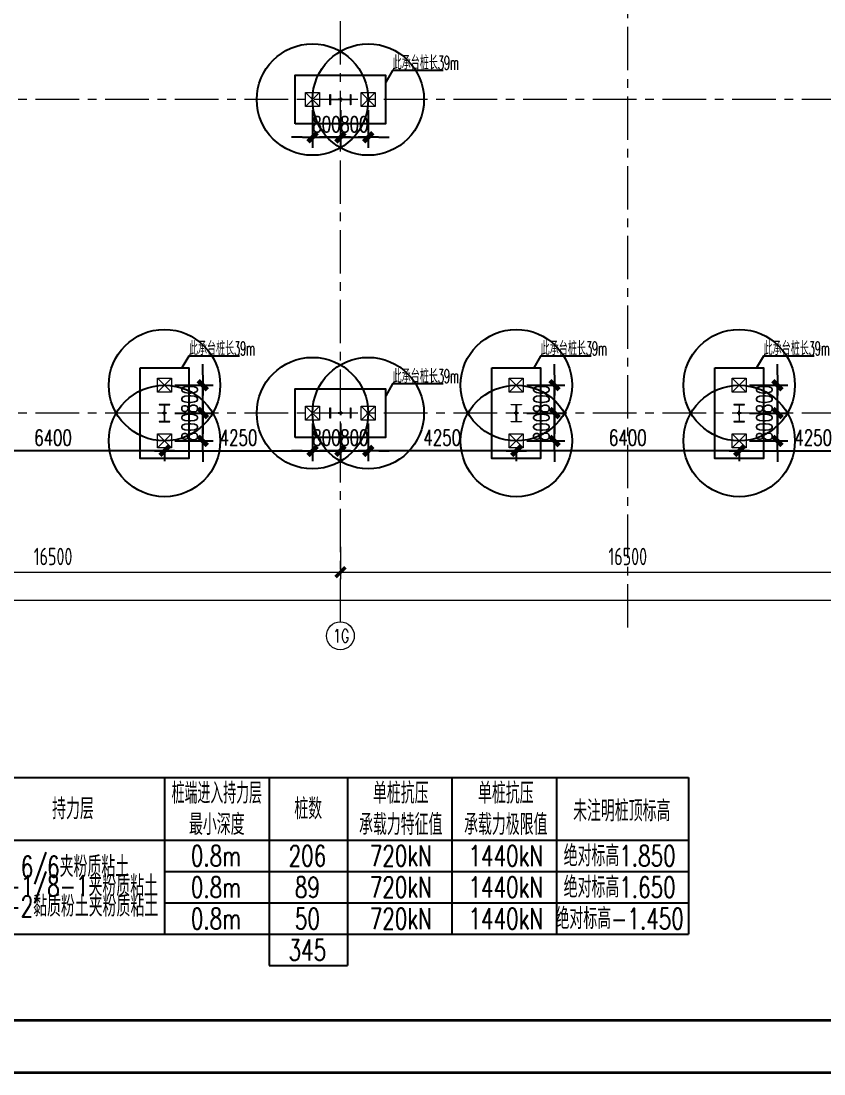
# Model space of a CAD drawing. Extents: x -1201378 to 2367219, y -619313 to 244905.
# Drawn here: x -791027 to -767975, y 118680 to 148906 of the extents above; entities that cross this region are included whole.
import ezdxf
from ezdxf.enums import TextEntityAlignment as Align

# ---------------------------------------------------------------- set-up
doc = ezdxf.new("R2010")
doc.units = 0
doc.header["$LTSCALE"] = 1000
doc.linetypes.add('CENTER', pattern=[2, 1.25, -0.25, 0.25, -0.25])
doc.layers.get('0').update_dxf_attribs({"linetype": 'CONTINUOUS'})
doc.layers.get('Defpoints').update_dxf_attribs({"linetype": 'CONTINUOUS'})
for name, color, linetype in [('0-cxFrame', 155, 'CONTINUOUS'), ('S-BG', 131, 'CONTINUOUS'), ('S-DIMZ', 115, 'CONTINUOUS'), ('S-DOTE1', 140, 'CENTER'), ('S-HATCH1-W', 252, 'CONTINUOUS'), ('S-SGJ', 21, 'CONTINUOUS')]:
    doc.layers.add(name, color=color, linetype=linetype)
for name, color, linetype, lineweight in [('0-cxText', 131, 'CONTINUOUS', 25), ('S-axis', 111, 'CONTINUOUS', 0), ('S-col', 2, 'CONTINUOUS', 0), ('S-dote', 5, 'CENTER', 0), ('S-zhuang', 1, 'CONTINUOUS', 0)]:
    doc.layers.add(name, color=color, linetype=linetype, lineweight=lineweight)
doc.styles.add('_TCH_AXIS', font='COMPLEX', dxfattribs={"bigfont": 'GBCBIG'})
doc.styles.add('cx_tuming', font='simhei.ttf')
doc.styles.add('cx_tuqian1', font='')
doc.styles.add('SS1', font='tj-romans1.shx', dxfattribs={"width": 0.7, "bigfont": 'tj-hztxt1.shx'})
doc.styles.add('TSSD_Dimension', font='tssdeng.shx', dxfattribs={"width": 0.7, "bigfont": 'hztxt.shx'})
doc.styles.add('黑体', font='simhei.ttf', dxfattribs={"width": 0.8})
doc.styles.get('cx_tuqian1').set_extended_font_data('SimSun')
doc.dimstyles.new('S-150-ARCHI', dxfattribs={"dimscale": 150, "dimtxt": 3, "dimasz": 2, "dimexe": 2, "dimexo": 2, "dimgap": 1, "dimtad": 1, "dimdec": 0, "dimzin": 0, "dimdsep": 46, "dimtxsty": 'SS1', "dimblk1": 'TT', "dimblk2": 'TT', "dimsah": 1, "dimcen": 1, "dimclrd": 256, "dimclre": 256, "dimclrt": 256, "dimadec": 0, "dimazin": 0, "dimtfac": 1, "dimtdec": 0, "dimtix": 1, "dimtmove": 2, "dimatfit": 0, "dimldrblk": 'TT', "dimfxl": 2, "dimtolj": 1, "dimtzin": 0, "dimarcsym": 0})
doc.dimstyles.new('TSSD_200_200', dxfattribs={"dimtxt": 500, "dimasz": 200, "dimexe": 200, "dimexo": 500, "dimgap": 200, "dimtad": 1, "dimdec": 0, "dimzin": 0, "dimdsep": 46, "dimtxsty": 'TSSD_Dimension', "dimblk": 'ARCHTICK', "dimcen": 0, "dimdle": 200, "dimclrt": 7, "dimadec": 0, "dimazin": 0, "dimtfac": 1, "dimtdec": 0, "dimtix": 1, "dimtmove": 2, "dimatfit": 3, "dimfxl": 1, "dimtolj": 1, "dimtzin": 0, "dimarcsym": 0})

# ---------------------------------------------------------------- blocks, each defined once
blk = doc.blocks.new('TK22.A0 L(Dragon)')
at = {"layer": '0-cxFrame', "color": 7, "const_width": 0.5}
blk.add_lwpolyline([(0, 0), (-1486, 0), (-1486, 841), (0, 841)], close=True, dxfattribs=at)
at = {"layer": '0-cxFrame', "const_width": 0.5}
blk.add_lwpolyline([(-80, 10), (-1466, 10), (-1466, 831), (-80, 831)], close=True, dxfattribs=at)
at = {"style": '黑体', "flags": 4}
blk.add_attdef('图幅', text='', height=3.3, dxfattribs=at).set_placement((-40, 3), align=Align.RIGHT)
at = {"layer": '0-cxText', "flags": 4}
for tag, height, style, p in [('建设单位', 3.5, 'cx_tuming', (-45, 240)), ('项目名称', 3.5, 'cx_tuming', (-45, 210)), ('子项名称', 3.5, 'cx_tuming', (-45, 180)), ('工程编号', 3.3, 'cx_tuqian1', (-35, 165)), ('图名1', 3.5, 'cx_tuming', (-45, 87)), ('图名2', 3.5, 'cx_tuming', (-45, 79)), ('图名3', 3.5, 'cx_tuming', (-45, 71)), ('出图日期', 3.3, 'cx_tuqian1', (-39, 60)), ('专业', 3.3, 'cx_tuqian1', (-55, 52)), ('图号', 3.3, 'cx_tuqian1', (-55, 44)), ('版次', 3.3, 'cx_tuqian1', (-20, 44))]:
    blk.add_attdef(tag, text='', height=height, dxfattribs=dict(at, style=style)).set_placement(p, align=Align.MIDDLE)
at = {"layer": 'Defpoints', "color": 6, "flags": 4}
for tag, height, style, p in [('tufu', 3.3, '黑体', (-12, 12)), ('dwfname', 4, 'cx_tuqian1', (-80, 3))]:
    blk.add_attdef(tag, text='', height=height, dxfattribs=dict(at, style=style)).set_placement(p, align=Align.RIGHT)
blk = doc.blocks.new('_FZH')
at = {"layer": 'S-col'}
blk.add_lwpolyline([(-0.375, -0.188), (-0.375, 0.187), (-0.36, 0.187), (-0.36, 0.005), (0.36, 0.005), (0.36, 0.187), (0.375, 0.187), (0.375, -0.188), (0.36, -0.188), (0.36, -0.005), (-0.36, -0.005), (-0.36, -0.188)], close=True, dxfattribs=at)
blk = doc.blocks.new('w4234324')
at = {"layer": 'S-col', "xscale": 800.0000000000005, "yscale": 800.0000000000005, "zscale": 800.0000000000005}
for p in [(-226954, 750820), (-226954, 741820)]:
    blk.add_blockref('_FZH', p, dxfattribs=at)
blk = doc.blocks.new('S-ZHUANG-400')
at = {"layer": 'S-zhuang'}
for p, q in [((200, -200), (-200, 200)), ((-200, -200), (200, 200))]:
    blk.add_line(p, q, dxfattribs=at)
blk.add_lwpolyline([(-200, 200), (200, 200), (200, -200), (-200, -200)], close=True, dxfattribs=at)
blk = doc.blocks.new('CT2')
at = {"layer": 'Defpoints'}
for centre in [(-193625, -186366), (-193625, -187966)]:
    blk.add_circle(centre, 1600, dxfattribs=at)
at = {"layer": 'S-DOTE1', "ltscale": 0.25}
for p, q in [((-193565, -187166), (-193685, -187166)), ((-193625, -187226), (-193625, -187106))]:
    blk.add_line(p, q, dxfattribs=at)
at = {"layer": 'S-HATCH1-W'}
blk.add_lwpolyline([(-194325, -185866), (-192925, -185866), (-192925, -188466), (-194325, -188466)], close=True, dxfattribs=at)
at = {"layer": 'S-zhuang'}
for p in [(-193625, -186366), (-193625, -187966)]:
    blk.add_blockref('S-ZHUANG-400', p, dxfattribs=at)
blk = doc.blocks.new('TT')
blk.add_line((-0.97, 0), (0.97, 0))
at = {"const_width": 0.45}
blk.add_lwpolyline([(-0.44, -0.44), (0.44, 0.44)], dxfattribs=at)
blk = doc.blocks.new('*D920')
at = {"layer": 'Defpoints', "color": 0, "transparency": 16777216}
for p in [(-782658, 137652), (-781859, 137652), (-781859, 136569)]:
    blk.add_point(p, dxfattribs=at)
at = {"layer": 'S-DIMZ', "lineweight": -2, "transparency": 16777216}
for p, q in [((-782658, 137352), (-782658, 136269)), ((-781859, 137352), (-781859, 136269)), ((-782958, 136569), (-783258, 136569)), ((-782658, 136569), (-781859, 136569)), ((-781559, 136569), (-781259, 136569))]:
    blk.add_line(p, q, dxfattribs=at)
at = {"layer": 'S-DIMZ', "lineweight": -2, "transparency": 16777216, "xscale": 300, "yscale": 300, "zscale": 300}
blk.add_blockref('TT', (-782658, 136569), dxfattribs=at)
at = {"layer": 'S-DIMZ', "lineweight": -2, "transparency": 16777216, "xscale": 300, "yscale": 300, "zscale": 300, "rotation": 180}
blk.add_blockref('TT', (-781859, 136569), dxfattribs=at)
at = {"layer": 'S-DIMZ', "transparency": 16777216, "insert": (-782258, 136944), "char_height": 450, "attachment_point": 5, "style": 'SS1'}
blk.add_mtext('\\A1;800', dxfattribs=at)
blk = doc.blocks.new('*D921')
at = {"layer": 'Defpoints', "color": 0, "transparency": 16777216}
for p in [(-781859, 137652), (-781058, 137652), (-781058, 136569)]:
    blk.add_point(p, dxfattribs=at)
at = {"layer": 'S-DIMZ', "lineweight": -2, "transparency": 16777216}
for p, q in [((-781859, 137352), (-781859, 136269)), ((-781058, 137352), (-781058, 136269)), ((-782159, 136569), (-782459, 136569)), ((-781859, 136569), (-781058, 136569)), ((-780758, 136569), (-780458, 136569))]:
    blk.add_line(p, q, dxfattribs=at)
at = {"layer": 'S-DIMZ', "lineweight": -2, "transparency": 16777216, "xscale": 300, "yscale": 300, "zscale": 300}
blk.add_blockref('TT', (-781859, 136569), dxfattribs=at)
at = {"layer": 'S-DIMZ', "lineweight": -2, "transparency": 16777216, "xscale": 300, "yscale": 300, "zscale": 300, "rotation": 180}
blk.add_blockref('TT', (-781058, 136569), dxfattribs=at)
at = {"layer": 'S-DIMZ', "transparency": 16777216, "insert": (-781458, 136944), "char_height": 450, "attachment_point": 5, "style": 'SS1'}
blk.add_mtext('\\A1;800', dxfattribs=at)
blk = doc.blocks.new('*D934')
at = {"layer": 'Defpoints', "color": 0, "transparency": 16777216}
for p in [(-782658, 146652), (-781859, 146652), (-781859, 145569)]:
    blk.add_point(p, dxfattribs=at)
at = {"layer": 'S-DIMZ', "lineweight": -2, "transparency": 16777216}
for p, q in [((-782658, 146352), (-782658, 145269)), ((-781859, 146352), (-781859, 145269)), ((-782958, 145569), (-783258, 145569)), ((-782658, 145569), (-781859, 145569)), ((-781559, 145569), (-781259, 145569))]:
    blk.add_line(p, q, dxfattribs=at)
at = {"layer": 'S-DIMZ', "lineweight": -2, "transparency": 16777216, "xscale": 300, "yscale": 300, "zscale": 300}
blk.add_blockref('TT', (-782658, 145569), dxfattribs=at)
at = {"layer": 'S-DIMZ', "lineweight": -2, "transparency": 16777216, "xscale": 300, "yscale": 300, "zscale": 300, "rotation": 180}
blk.add_blockref('TT', (-781859, 145569), dxfattribs=at)
at = {"layer": 'S-DIMZ', "transparency": 16777216, "insert": (-782258, 145944), "char_height": 450, "attachment_point": 5, "style": 'SS1'}
blk.add_mtext('\\A1;800', dxfattribs=at)
blk = doc.blocks.new('*D935')
at = {"layer": 'Defpoints', "color": 0, "transparency": 16777216}
for p in [(-781859, 146652), (-781058, 146652), (-781058, 145569)]:
    blk.add_point(p, dxfattribs=at)
at = {"layer": 'S-DIMZ', "lineweight": -2, "transparency": 16777216}
for p, q in [((-781859, 146352), (-781859, 145269)), ((-781058, 146352), (-781058, 145269)), ((-782159, 145569), (-782459, 145569)), ((-781859, 145569), (-781058, 145569)), ((-780758, 145569), (-780458, 145569))]:
    blk.add_line(p, q, dxfattribs=at)
at = {"layer": 'S-DIMZ', "lineweight": -2, "transparency": 16777216, "xscale": 300, "yscale": 300, "zscale": 300}
blk.add_blockref('TT', (-781859, 145569), dxfattribs=at)
at = {"layer": 'S-DIMZ', "lineweight": -2, "transparency": 16777216, "xscale": 300, "yscale": 300, "zscale": 300, "rotation": 180}
blk.add_blockref('TT', (-781058, 145569), dxfattribs=at)
at = {"layer": 'S-DIMZ', "transparency": 16777216, "insert": (-781458, 145944), "char_height": 450, "attachment_point": 5, "style": 'SS1'}
blk.add_mtext('\\A1;800', dxfattribs=at)
blk = doc.blocks.new('*D1085')
at = {"layer": 'Defpoints', "color": 0, "transparency": 16777216}
for p in [(-786908, 137652), (-785810, 137652), (-786908, 136852)]:
    blk.add_point(p, dxfattribs=at)
at = {"layer": 'S-DIMZ', "lineweight": -2, "transparency": 16777216}
for p, q in [((-785810, 137952), (-785810, 138252)), ((-786608, 137652), (-785510, 137652)), ((-785810, 136852), (-785810, 137652)), ((-786608, 136852), (-785510, 136852)), ((-785810, 136552), (-785810, 136252))]:
    blk.add_line(p, q, dxfattribs=at)
at = {"layer": 'S-DIMZ', "lineweight": -2, "transparency": 16777216, "xscale": 300, "yscale": 300, "zscale": 300}
for p, rotation in [((-785810, 137652), 270), ((-785810, 136852), 90)]:
    blk.add_blockref('TT', p, dxfattribs=dict(at, rotation=rotation))
at = {"layer": 'S-DIMZ', "transparency": 16777216, "insert": (-786185, 137252), "char_height": 450, "attachment_point": 5, "rotation": 90, "style": 'SS1'}
blk.add_mtext('\\A1;800', dxfattribs=at)
blk = doc.blocks.new('*D1086')
at = {"layer": 'Defpoints', "color": 0, "transparency": 16777216}
for p in [(-786908, 138452), (-785810, 138452), (-786908, 137652)]:
    blk.add_point(p, dxfattribs=at)
at = {"layer": 'S-DIMZ', "lineweight": -2, "transparency": 16777216}
for p, q in [((-785810, 138752), (-785810, 139052)), ((-786608, 138452), (-785510, 138452)), ((-785810, 137652), (-785810, 138452)), ((-786608, 137652), (-785510, 137652)), ((-785810, 137352), (-785810, 137052))]:
    blk.add_line(p, q, dxfattribs=at)
at = {"layer": 'S-DIMZ', "lineweight": -2, "transparency": 16777216, "xscale": 300, "yscale": 300, "zscale": 300}
for p, rotation in [((-785810, 138452), 270), ((-785810, 137652), 90)]:
    blk.add_blockref('TT', p, dxfattribs=dict(at, rotation=rotation))
at = {"layer": 'S-DIMZ', "transparency": 16777216, "insert": (-786185, 138052), "char_height": 450, "attachment_point": 5, "rotation": 90, "style": 'SS1'}
blk.add_mtext('\\A1;800', dxfattribs=at)
blk = doc.blocks.new('*D1087')
at = {"layer": 'Defpoints', "color": 0, "transparency": 16777216}
for p in [(-776808, 137652), (-775710, 137652), (-776808, 136852)]:
    blk.add_point(p, dxfattribs=at)
at = {"layer": 'S-DIMZ', "lineweight": -2, "transparency": 16777216}
for p, q in [((-775710, 137952), (-775710, 138252)), ((-776508, 137652), (-775410, 137652)), ((-775710, 136852), (-775710, 137652)), ((-776508, 136852), (-775410, 136852)), ((-775710, 136552), (-775710, 136252))]:
    blk.add_line(p, q, dxfattribs=at)
at = {"layer": 'S-DIMZ', "lineweight": -2, "transparency": 16777216, "xscale": 300, "yscale": 300, "zscale": 300}
for p, rotation in [((-775710, 137652), 270), ((-775710, 136852), 90)]:
    blk.add_blockref('TT', p, dxfattribs=dict(at, rotation=rotation))
at = {"layer": 'S-DIMZ', "transparency": 16777216, "insert": (-776085, 137252), "char_height": 450, "attachment_point": 5, "rotation": 90, "style": 'SS1'}
blk.add_mtext('\\A1;800', dxfattribs=at)
blk = doc.blocks.new('*D1088')
at = {"layer": 'Defpoints', "color": 0, "transparency": 16777216}
for p in [(-776808, 138452), (-775710, 138452), (-776808, 137652)]:
    blk.add_point(p, dxfattribs=at)
at = {"layer": 'S-DIMZ', "lineweight": -2, "transparency": 16777216}
for p, q in [((-775710, 138752), (-775710, 139052)), ((-776508, 138452), (-775410, 138452)), ((-775710, 137652), (-775710, 138452)), ((-776508, 137652), (-775410, 137652)), ((-775710, 137352), (-775710, 137052))]:
    blk.add_line(p, q, dxfattribs=at)
at = {"layer": 'S-DIMZ', "lineweight": -2, "transparency": 16777216, "xscale": 300, "yscale": 300, "zscale": 300}
for p, rotation in [((-775710, 138452), 270), ((-775710, 137652), 90)]:
    blk.add_blockref('TT', p, dxfattribs=dict(at, rotation=rotation))
at = {"layer": 'S-DIMZ', "transparency": 16777216, "insert": (-776085, 138052), "char_height": 450, "attachment_point": 5, "rotation": 90, "style": 'SS1'}
blk.add_mtext('\\A1;800', dxfattribs=at)
blk = doc.blocks.new('*D1089')
at = {"layer": 'Defpoints', "color": 0, "transparency": 16777216}
for p in [(-770408, 137652), (-769310, 137652), (-770408, 136852)]:
    blk.add_point(p, dxfattribs=at)
at = {"layer": 'S-DIMZ', "lineweight": -2, "transparency": 16777216}
for p, q in [((-769310, 137952), (-769310, 138252)), ((-770108, 137652), (-769010, 137652)), ((-769310, 136852), (-769310, 137652)), ((-770108, 136852), (-769010, 136852)), ((-769310, 136552), (-769310, 136252))]:
    blk.add_line(p, q, dxfattribs=at)
at = {"layer": 'S-DIMZ', "lineweight": -2, "transparency": 16777216, "xscale": 300, "yscale": 300, "zscale": 300}
for p, rotation in [((-769310, 137652), 270), ((-769310, 136852), 90)]:
    blk.add_blockref('TT', p, dxfattribs=dict(at, rotation=rotation))
at = {"layer": 'S-DIMZ', "transparency": 16777216, "insert": (-769685, 137252), "char_height": 450, "attachment_point": 5, "rotation": 90, "style": 'SS1'}
blk.add_mtext('\\A1;800', dxfattribs=at)
blk = doc.blocks.new('*D1090')
at = {"layer": 'Defpoints', "color": 0, "transparency": 16777216}
for p in [(-770408, 138452), (-769310, 138452), (-770408, 137652)]:
    blk.add_point(p, dxfattribs=at)
at = {"layer": 'S-DIMZ', "lineweight": -2, "transparency": 16777216}
for p, q in [((-769310, 138752), (-769310, 139052)), ((-770108, 138452), (-769010, 138452)), ((-769310, 137652), (-769310, 138452)), ((-770108, 137652), (-769010, 137652)), ((-769310, 137352), (-769310, 137052))]:
    blk.add_line(p, q, dxfattribs=at)
at = {"layer": 'S-DIMZ', "lineweight": -2, "transparency": 16777216, "xscale": 300, "yscale": 300, "zscale": 300}
for p, rotation in [((-769310, 138452), 270), ((-769310, 137652), 90)]:
    blk.add_blockref('TT', p, dxfattribs=dict(at, rotation=rotation))
at = {"layer": 'S-DIMZ', "transparency": 16777216, "insert": (-769685, 138052), "char_height": 450, "attachment_point": 5, "rotation": 90, "style": 'SS1'}
blk.add_mtext('\\A1;800', dxfattribs=at)
blk = doc.blocks.new('*D1108')
at = {"layer": 'Defpoints', "color": 0, "transparency": 16777216}
for p in [(-782658, 137452), (-786908, 136852), (-782658, 136569)]:
    blk.add_point(p, dxfattribs=at)
at = {"layer": 'S-DIMZ', "lineweight": -2, "transparency": 16777216}
for p, q in [((-782658, 137152), (-782658, 136269)), ((-786908, 136552), (-786908, 136269)), ((-786608, 136569), (-782958, 136569))]:
    blk.add_line(p, q, dxfattribs=at)
at = {"layer": 'S-DIMZ', "lineweight": -2, "transparency": 16777216, "xscale": 300, "yscale": 300, "zscale": 300, "rotation": 180}
blk.add_blockref('TT', (-786908, 136569), dxfattribs=at)
at = {"layer": 'S-DIMZ', "lineweight": -2, "transparency": 16777216, "xscale": 300, "yscale": 300, "zscale": 300}
blk.add_blockref('TT', (-782658, 136569), dxfattribs=at)
at = {"layer": 'S-DIMZ', "transparency": 16777216, "insert": (-784783, 136944), "char_height": 450, "attachment_point": 5, "style": 'SS1'}
blk.add_mtext('\\A1;4250', dxfattribs=at)
blk = doc.blocks.new('*D1109')
at = {"layer": 'Defpoints', "color": 0, "transparency": 16777216}
for p in [(-793308, 136852), (-786908, 136852), (-793308, 136569)]:
    blk.add_point(p, dxfattribs=at)
at = {"layer": 'S-DIMZ', "lineweight": -2, "transparency": 16777216}
for p, q in [((-793308, 136552), (-793308, 136269)), ((-787208, 136569), (-793008, 136569)), ((-786908, 136552), (-786908, 136269))]:
    blk.add_line(p, q, dxfattribs=at)
at = {"layer": 'S-DIMZ', "lineweight": -2, "transparency": 16777216, "xscale": 300, "yscale": 300, "zscale": 300, "rotation": 180}
blk.add_blockref('TT', (-793308, 136569), dxfattribs=at)
at = {"layer": 'S-DIMZ', "lineweight": -2, "transparency": 16777216, "xscale": 300, "yscale": 300, "zscale": 300}
blk.add_blockref('TT', (-786908, 136569), dxfattribs=at)
at = {"layer": 'S-DIMZ', "transparency": 16777216, "insert": (-790108, 136944), "char_height": 450, "attachment_point": 5, "style": 'SS1'}
blk.add_mtext('\\A1;6400', dxfattribs=at)
blk = doc.blocks.new('*D1111')
at = {"layer": 'Defpoints', "color": 0, "transparency": 16777216}
for p in [(-766158, 137452), (-770408, 136852), (-766158, 136569)]:
    blk.add_point(p, dxfattribs=at)
at = {"layer": 'S-DIMZ', "lineweight": -2, "transparency": 16777216}
for p, q in [((-766158, 137152), (-766158, 136269)), ((-770408, 136552), (-770408, 136269)), ((-770108, 136569), (-766458, 136569))]:
    blk.add_line(p, q, dxfattribs=at)
at = {"layer": 'S-DIMZ', "lineweight": -2, "transparency": 16777216, "xscale": 300, "yscale": 300, "zscale": 300, "rotation": 180}
blk.add_blockref('TT', (-770408, 136569), dxfattribs=at)
at = {"layer": 'S-DIMZ', "lineweight": -2, "transparency": 16777216, "xscale": 300, "yscale": 300, "zscale": 300}
blk.add_blockref('TT', (-766158, 136569), dxfattribs=at)
at = {"layer": 'S-DIMZ', "transparency": 16777216, "insert": (-768283, 136944), "char_height": 450, "attachment_point": 5, "style": 'SS1'}
blk.add_mtext('\\A1;4250', dxfattribs=at)
blk = doc.blocks.new('*D1112')
at = {"layer": 'Defpoints', "color": 0, "transparency": 16777216}
for p in [(-776808, 136852), (-770408, 136852), (-776808, 136569)]:
    blk.add_point(p, dxfattribs=at)
at = {"layer": 'S-DIMZ', "lineweight": -2, "transparency": 16777216}
for p, q in [((-776808, 136552), (-776808, 136269)), ((-770708, 136569), (-776508, 136569)), ((-770408, 136552), (-770408, 136269))]:
    blk.add_line(p, q, dxfattribs=at)
at = {"layer": 'S-DIMZ', "lineweight": -2, "transparency": 16777216, "xscale": 300, "yscale": 300, "zscale": 300, "rotation": 180}
blk.add_blockref('TT', (-776808, 136569), dxfattribs=at)
at = {"layer": 'S-DIMZ', "lineweight": -2, "transparency": 16777216, "xscale": 300, "yscale": 300, "zscale": 300}
blk.add_blockref('TT', (-770408, 136569), dxfattribs=at)
at = {"layer": 'S-DIMZ', "transparency": 16777216, "insert": (-773608, 136944), "char_height": 450, "attachment_point": 5, "style": 'SS1'}
blk.add_mtext('\\A1;6400', dxfattribs=at)
blk = doc.blocks.new('*D1113')
at = {"layer": 'Defpoints', "color": 0, "transparency": 16777216}
for p in [(-781058, 137152), (-776808, 136852), (-781058, 136569)]:
    blk.add_point(p, dxfattribs=at)
at = {"layer": 'S-DIMZ', "lineweight": -2, "transparency": 16777216}
for p, q in [((-781058, 136852), (-781058, 136269)), ((-777108, 136569), (-780758, 136569)), ((-776808, 136552), (-776808, 136269))]:
    blk.add_line(p, q, dxfattribs=at)
at = {"layer": 'S-DIMZ', "lineweight": -2, "transparency": 16777216, "xscale": 300, "yscale": 300, "zscale": 300, "rotation": 180}
blk.add_blockref('TT', (-781058, 136569), dxfattribs=at)
at = {"layer": 'S-DIMZ', "lineweight": -2, "transparency": 16777216, "xscale": 300, "yscale": 300, "zscale": 300}
blk.add_blockref('TT', (-776808, 136569), dxfattribs=at)
at = {"layer": 'S-DIMZ', "transparency": 16777216, "insert": (-778933, 136944), "char_height": 450, "attachment_point": 5, "style": 'SS1'}
blk.add_mtext('\\A1;4250', dxfattribs=at)
blk = doc.blocks.new('_ArchTick')
at = {"color": 0, "linetype": 'ByBlock', "const_width": 0.5}
blk.add_lwpolyline([(-0.71, -0.71), (0.71, 0.71)], dxfattribs=at)
blk = doc.blocks.new('*D3024')
at = {"layer": 'Defpoints', "color": 0, "transparency": 16777216}
for p in [(-198358, 21687), (-181858, 21687), (-181858, 20460)]:
    blk.add_point(p, dxfattribs=at)
at = {"layer": 'S-axis', "color": 0, "lineweight": -2, "transparency": 16777216}
for p, q in [((-198358, 21187), (-198358, 20260)), ((-181858, 21187), (-181858, 20260)), ((-198558, 20460), (-181658, 20460))]:
    blk.add_line(p, q, dxfattribs=at)
at = {"layer": 'S-axis', "color": 0, "lineweight": -2, "transparency": 16777216, "xscale": 200, "yscale": 200, "zscale": 200, "rotation": 180}
blk.add_blockref('_ArchTick', (-198358, 20460), dxfattribs=at)
at = {"layer": 'S-axis', "color": 0, "lineweight": -2, "transparency": 16777216, "xscale": 200, "yscale": 200, "zscale": 200}
blk.add_blockref('_ArchTick', (-181858, 20460), dxfattribs=at)
at = {"layer": 'S-axis', "color": 7, "transparency": 16777216, "insert": (-190108, 20910), "char_height": 500, "attachment_point": 5, "style": 'TSSD_Dimension'}
blk.add_mtext('\\A1;16500', dxfattribs=at)
blk = doc.blocks.new('*D3025')
at = {"layer": 'Defpoints', "color": 0, "transparency": 16777216}
for p in [(-181858, 21687), (-165358, 21687), (-165358, 20460)]:
    blk.add_point(p, dxfattribs=at)
at = {"layer": 'S-axis', "color": 0, "lineweight": -2, "transparency": 16777216}
for p, q in [((-181858, 21187), (-181858, 20260)), ((-165358, 21187), (-165358, 20260)), ((-182058, 20460), (-165158, 20460))]:
    blk.add_line(p, q, dxfattribs=at)
at = {"layer": 'S-axis', "color": 0, "lineweight": -2, "transparency": 16777216, "xscale": 200, "yscale": 200, "zscale": 200, "rotation": 180}
blk.add_blockref('_ArchTick', (-181858, 20460), dxfattribs=at)
at = {"layer": 'S-axis', "color": 0, "lineweight": -2, "transparency": 16777216, "xscale": 200, "yscale": 200, "zscale": 200}
blk.add_blockref('_ArchTick', (-165358, 20460), dxfattribs=at)
at = {"layer": 'S-axis', "color": 7, "transparency": 16777216, "insert": (-173608, 20910), "char_height": 500, "attachment_point": 5, "style": 'TSSD_Dimension'}
blk.add_mtext('\\A1;16500', dxfattribs=at)
blk = doc.blocks.new('*D3034')
at = {"layer": 'Defpoints', "color": 0, "transparency": 16777216}
for p in [(-209458, 21587), (-82958, 21587), (-82958, 19660)]:
    blk.add_point(p, dxfattribs=at)
at = {"layer": 'S-axis', "color": 0, "lineweight": -2, "transparency": 16777216}
for p, q in [((-209458, 21087), (-209458, 19460)), ((-82958, 21087), (-82958, 19460)), ((-209658, 19660), (-82758, 19660))]:
    blk.add_line(p, q, dxfattribs=at)
at = {"layer": 'S-axis', "color": 0, "lineweight": -2, "transparency": 16777216, "xscale": 200, "yscale": 200, "zscale": 200, "rotation": 180}
blk.add_blockref('_ArchTick', (-209458, 19660), dxfattribs=at)
at = {"layer": 'S-axis', "color": 0, "lineweight": -2, "transparency": 16777216, "xscale": 200, "yscale": 200, "zscale": 200}
blk.add_blockref('_ArchTick', (-82958, 19660), dxfattribs=at)
at = {"layer": 'S-axis', "color": 7, "transparency": 16777216, "insert": (-146208, 20110), "char_height": 500, "attachment_point": 5, "style": 'TSSD_Dimension'}
blk.add_mtext('\\A1;126500', dxfattribs=at)
blk = doc.blocks.new('1#轴网')
at = {"layer": 'S-axis'}
blk.add_circle((-181858.5, 18633.1), 400, dxfattribs=at)
at = {"layer": 'S-dote'}
for p, q in [((-181858.5, 19033.1), (-181858.5, 124689.3)), ((-173608.5, 18867), (-173608.5, 124689.3)), ((-99358.5, 34027), (-216950.7, 34027)), ((-99358.5, 25027), (-216950.7, 25027))]:
    blk.add_line(p, q, dxfattribs=at)
at = {"layer": 'S-axis', "style": '_TCH_AXIS', "width": 0.705882}
blk.add_text('1G', height=374.97, dxfattribs=at).set_placement((-182066.4, 18445.6))
at = {"layer": 'S-axis'}
for p1, p2, distance, picture, middle in [((-209458.5, 21587), (-82958.5, 21587), -1926.7, '*D3034', (-146208.5, 20110.3)), ((-198358.5, 21687), (-181858.5, 21687), -1226.7, '*D3024', (-190108.5, 20910.3)), ((-181858.5, 21687), (-165358.5, 21687), -1226.7, '*D3025', (-173608.5, 20910.3))]:
    dim = blk.add_aligned_dim(p1=p1, p2=p2, distance=distance, dimstyle='TSSD_200_200', dxfattribs=at)
    dim.commit()
    dim.dimension.update_dxf_attribs({"geometry": picture, "text_midpoint": middle})

msp = doc.modelspace()

# ---------------------------------------------------------------- linework, layer by layer
at = {"layer": 'S-BG'}
for points in [[(-778903.9, 147488.7), (-780364.1, 147488.7), (-780558.5, 147151.8)], [(-784753.9, 139288.7), (-786214.1, 139288.7), (-786408.5, 138951.8)], [(-774653.9, 139288.7), (-776114.1, 139288.7), (-776308.5, 138951.8)], [(-768253.9, 139288.7), (-769714.1, 139288.7), (-769908.5, 138951.8)], [(-778903.9, 138488.7), (-780364.1, 138488.7), (-780558.5, 138151.8)]]:
    msp.add_lwpolyline(points, dxfattribs=at)
at = {"layer": 'S-col'}
for points in [[(-787058.5, 137401.8), (-786758.5, 137401.8), (-786758.5, 137413.8), (-786904.5, 137413.8), (-786904.5, 137889.8), (-786758.5, 137889.8), (-786758.5, 137901.8), (-787058.5, 137901.8), (-787058.5, 137889.8), (-786912.5, 137889.8), (-786912.5, 137413.8), (-787058.5, 137413.8)], [(-776658.5, 137401.8), (-776958.5, 137401.8), (-776958.5, 137413.8), (-776812.5, 137413.8), (-776812.5, 137889.8), (-776958.5, 137889.8), (-776958.5, 137901.8), (-776658.5, 137901.8), (-776658.5, 137889.8), (-776804.5, 137889.8), (-776804.5, 137413.8), (-776658.5, 137413.8)], [(-770558.5, 137401.8), (-770258.5, 137401.8), (-770258.5, 137413.8), (-770404.5, 137413.8), (-770404.5, 137889.8), (-770258.5, 137889.8), (-770258.5, 137901.8), (-770558.5, 137901.8), (-770558.5, 137889.8), (-770412.5, 137889.8), (-770412.5, 137413.8), (-770558.5, 137413.8)]]:
    msp.add_lwpolyline(points, close=True, dxfattribs=at)
at = {"layer": 'S-SGJ'}
for p, q in [((-806416.6, 127190.6), (-771867.2, 127190.6)), ((-786907.2, 127190.6), (-786907.2, 122690.6)), ((-783907.2, 127190.6), (-783907.2, 121790.6)), ((-781657.2, 127190.6), (-781657.2, 121790.6)), ((-778657.2, 127190.6), (-778657.2, 122690.6)), ((-775657.2, 127190.6), (-775657.2, 122690.6)), ((-771867.2, 127190.6), (-771867.2, 122690.6)), ((-806416.6, 125390.6), (-771867.2, 125390.6)), ((-786907.2, 124490.6), (-771867.2, 124490.6)), ((-786907.2, 123590.6), (-771867.2, 123590.6)), ((-806416.6, 122690.6), (-771867.2, 122690.6)), ((-783907.2, 121790.6), (-781657.2, 121790.6))]:
    msp.add_line(p, q, dxfattribs=at)

# ---------------------------------------------------------------- block references
at = {"layer": '0-cxFrame', "xscale": 150, "yscale": 150, "zscale": 150}
msp.add_blockref('TK22.A0 L(Dragon)', (-632818.2, 118717.3), dxfattribs=at)
at = {"layer": 'S-axis'}
msp.add_blockref('1#轴网', (-600000, 112624.8), dxfattribs=at)
at = {"layer": 'S-col'}
msp.add_blockref('w4234324', (-554904.3, -604168.2), dxfattribs=at)
at = {"layer": 'S-zhuang', "rotation": 90}
for p in [(-969024.7, 340276.6), (-969024.7, 331276.6)]:
    msp.add_blockref('CT2', p, dxfattribs=at)
at = {"layer": 'S-zhuang'}
for p in [(-593283.7, 324818), (-583183.7, 324818), (-576783.7, 324818)]:
    msp.add_blockref('CT2', p, dxfattribs=at)

# ---------------------------------------------------------------- texts
at = {"layer": 'S-BG', "style": 'SS1', "width": 0.5}
for p in [(-780357.8, 147709.1), (-786207.8, 139509.1), (-776107.8, 139509.1), (-769707.8, 139509.1), (-780357.8, 138709.1)]:
    msp.add_text('此承台桩长39m', height=400, dxfattribs=at).set_placement(p, align=Align.MIDDLE_LEFT)
at = {"layer": 'S-SGJ', "style": 'SS1'}
for s, width, p in [('桩端进入持力层', 0.65, (-785407.2, 126440.6)), ('单桩抗压', 0.7, (-780125.7, 126440.6)), ('单桩抗压', 0.7, (-777109.9, 126440.6)), ('持力层', 0.7, (-789536.1, 125990.6)), ('桩数', 0.7, (-782782.2, 125990.6)), ('未注明桩顶标高', 0.7, (-773779.9, 125930.6)), ('最小深度', 0.7, (-785407.2, 125540.6)), ('承载力特征值', 0.7, (-780125.7, 125540.6)), ('承载力极限值', 0.7, (-777109.9, 125540.6)), ('0.8m', 0.7, (-785431.9, 124640.6)), ('206', 0.7, (-782806.3, 124640.6)), ('720kN', 0.7, (-780125.7, 124640.6)), ('1440kN', 0.7, (-777109.9, 124640.6)), ('绝对标高1.850', 0.7, (-773839.9, 124640.6)), ('6/6夹粉质粘土', 0.7, (-789478.6, 124331.8)), ('8-1/8-1夹粉质粘土', 0.7, (-789478.6, 123779)), ('0.8m', 0.7, (-785431.9, 123740.6)), ('89', 0.7, (-782806.3, 123740.6)), ('720kN', 0.7, (-780125.7, 123740.6)), ('1440kN', 0.7, (-777109.9, 123740.6)), ('绝对标高1.650', 0.7, (-773839.9, 123740.6)), ('8-2黏质粉土夹粉质粘土', 0.7, (-789478.6, 123194.8)), ('0.8m', 0.7, (-785431.9, 122840.6)), ('50', 0.7, (-782806.3, 122840.6)), ('720kN', 0.7, (-780125.7, 122840.6)), ('1440kN', 0.7, (-777109.9, 122840.6)), ('绝对标高-1.450', 0.7, (-773839.9, 122840.6)), ('345', 0.7, (-782806.3, 121940.6))]:
    msp.add_text(s, height=600, dxfattribs=dict(at, width=width)).set_placement(p, align=Align.CENTER)

# ---------------------------------------------------------------- dimensions: what is measured, and where the dimension line sits
at = {"layer": 'S-DIMZ'}
for base, p1, p2, picture, middle in [((-781858.5, 145569), (-782658.5, 146651.8), (-781858.5, 146651.8), '*D934', (-782258.5, 145944)), ((-781058.5, 145569), (-781858.5, 146651.8), (-781058.5, 146651.8), '*D935', (-781458.5, 145944)), ((-781858.5, 136569), (-782658.5, 137651.8), (-781858.5, 137651.8), '*D920', (-782258.5, 136944)), ((-781058.5, 136569), (-781858.5, 137651.8), (-781058.5, 137651.8), '*D921', (-781458.5, 136944))]:
    dim = msp.add_linear_dim(base=base, p1=p1, p2=p2, dimstyle='S-150-ARCHI', override={"dimexo": 2}, dxfattribs=at)
    dim.commit()
    dim.dimension.update_dxf_attribs({"geometry": picture, "text_midpoint": middle})
for base, p1, p2, picture, middle in [((-785810.4, 138451.8), (-786908.5, 137651.8), (-786908.5, 138451.8), '*D1086', (-786185.4, 138051.8)), ((-775710.4, 138451.8), (-776808.5, 137651.8), (-776808.5, 138451.8), '*D1088', (-776085.4, 138051.8)), ((-769310.4, 138451.8), (-770408.5, 137651.8), (-770408.5, 138451.8), '*D1090', (-769685.4, 138051.8)), ((-785810.4, 137651.8), (-786908.5, 136851.8), (-786908.5, 137651.8), '*D1085', (-786185.4, 137251.8)), ((-775710.4, 137651.8), (-776808.5, 136851.8), (-776808.5, 137651.8), '*D1087', (-776085.4, 137251.8)), ((-769310.4, 137651.8), (-770408.5, 136851.8), (-770408.5, 137651.8), '*D1089', (-769685.4, 137251.8))]:
    dim = msp.add_linear_dim(base=base, p1=p1, p2=p2, angle=90, dimstyle='S-150-ARCHI', dxfattribs=at)
    dim.commit()
    dim.dimension.update_dxf_attribs({"geometry": picture, "text_midpoint": middle})
for base, p1, p2, picture, middle in [((-793308.5, 136569), (-786908.4, 136851.8), (-793308.5, 136851.8), '*D1109', (-790108.4, 136944)), ((-782658.4, 136569), (-786908.4, 136851.8), (-782658.4, 137451.8), '*D1108', (-784783.4, 136944)), ((-781058.5, 136569), (-776808.5, 136851.8), (-781058.5, 137151.8), '*D1113', (-778933.5, 136944)), ((-776808.5, 136569), (-770408.4, 136851.8), (-776808.5, 136851.8), '*D1112', (-773608.4, 136944)), ((-766158.4, 136569), (-770408.4, 136851.8), (-766158.4, 137451.8), '*D1111', (-768283.4, 136944))]:
    dim = msp.add_linear_dim(base=base, p1=p1, p2=p2, dimstyle='S-150-ARCHI', dxfattribs=at)
    dim.commit()
    dim.dimension.update_dxf_attribs({"geometry": picture, "text_midpoint": middle})

doc.saveas('drawing.dxf')
